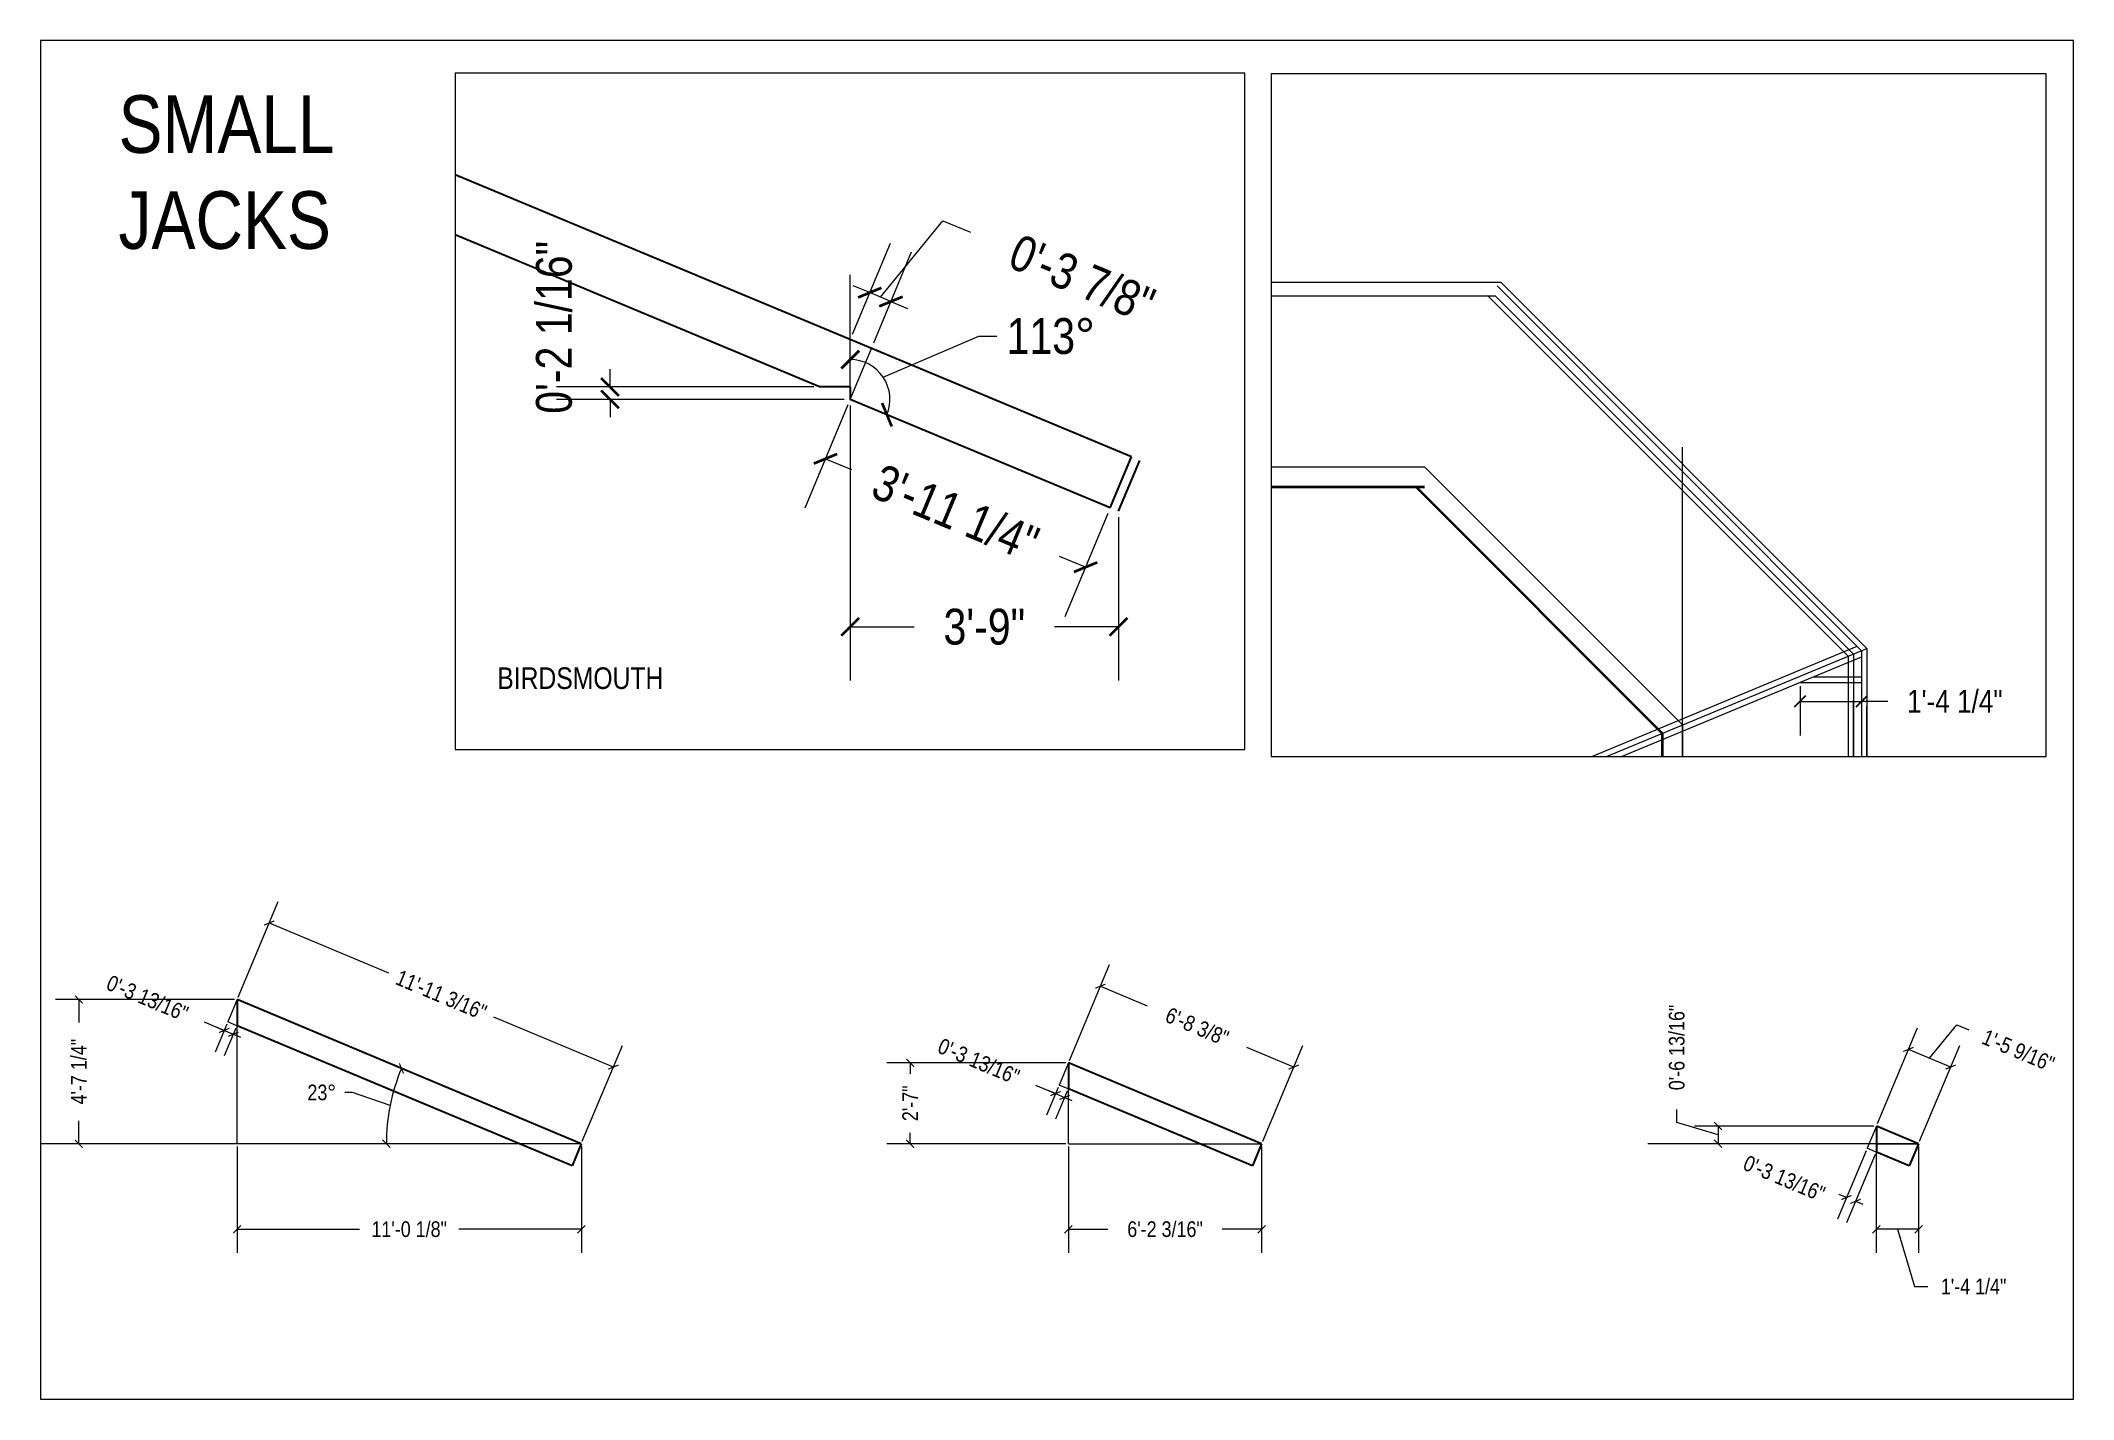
# Paper-space layout 'SMALL JACKS' of a CAD drawing. Header units: inches. Extents: x 0 to 35.3, y 0 to 23.6.
# The model-space entities are those that its viewports show. They can reach past a viewport. Long polylines and large blocks are cut down to what shows.
import ezdxf

# ---------------------------------------------------------------- set-up
doc = ezdxf.new("R2010")
doc.units = ezdxf.units.IN
doc.header["$MEASUREMENT"] = 0
doc.layers.get('0').update_dxf_attribs({"color": 8, "lineweight": 9})
doc.layers.add('DIMENSIONS', color=7, linetype='Continuous')
doc.layers.add('DIMENSIONS @ 1', color=7, linetype='Continuous')
doc.layers.add('WALL FRAMING', color=7, linetype='Continuous', lineweight=30)
doc.layers.add('WALL FRAMING @ 1', color=7, linetype='Continuous', lineweight=30)
doc.styles.add('ARCHENTLTD', font='technical.ttf', dxfattribs={"height": 6})
doc.dimstyles.new('ARCHENTLTD', dxfattribs={"dimscale": 0.05, "dimtxt": 6, "dimasz": 3, "dimexe": 9, "dimexo": 1, "dimgap": 2.5, "dimtad": 0, "dimdec": 4, "dimzin": 1, "dimdsep": 46, "dimlunit": 4, "dimtxsty": 'ARCHENTLTD', "dimblk": 'ARCHTICK', "dimcen": 6, "dimclrd": 256, "dimclre": 256, "dimclrt": 256, "dimazin": 0, "dimtfac": 1, "dimtdec": 4, "dimtofl": 0, "dimtmove": 1, "dimatfit": 3, "dimldrblk": 'ARCHTICK', "dimfxl": 1, "dimfrac": 2, "dimtolj": 1, "dimtzin": 0, "dimlwd": 9, "dimlwe": 9, "dimarcsym": 0})

# ---------------------------------------------------------------- blocks, each defined once
blk = doc.blocks.new('_ArchTick')
at = {"color": 0, "linetype": 'ByBlock', "const_width": 0.15}
blk.add_lwpolyline([(-0.5, -0.5), (0.5, 0.5)], dxfattribs=at)
blk = doc.blocks.new('*D213')
at = {"layer": 'DIMENSIONS', "lineweight": 9}
for p, q in [((26873.39, 16038.6), (26888.78, 16075.38)), ((26885.31, 16067.08), (26931.13, 16047.91)), ((27017.42, 16011.81), (26971.59, 16030.98)), ((27005.5, 15983.33), (27020.89, 16020.11))]:
    blk.add_line(p, q, dxfattribs=at)
at = {"layer": 'DIMENSIONS', "lineweight": 9, "xscale": 3, "yscale": 3, "zscale": 3}
for p, rotation in [((26885.31, 16067.08), 157.2982053836113), ((27017.42, 16011.81), 337.2982053836113)]:
    blk.add_blockref('_ArchTick', p, dxfattribs=dict(at, rotation=rotation))
at = {"layer": 'DIMENSIONS', "lineweight": 9, "insert": (26951.36, 16039.44), "char_height": 6, "attachment_point": 5, "rotation": 337.2982, "style": 'ARCHENTLTD'}
blk.add_mtext('\\A1;11\'-11 3/16"', dxfattribs=at)
blk = doc.blocks.new('*D214')
at = {"layer": 'DIMENSIONS', "lineweight": 9}
for p, q in [((26873.01, 15981.41), (26873.01, 15940.6)), ((27005.12, 15981.41), (27005.12, 15940.6)), ((26873.01, 15949.6), (26920.03, 15949.6)), ((27005.12, 15949.6), (26958.09, 15949.6))]:
    blk.add_line(p, q, dxfattribs=at)
at = {"layer": 'DIMENSIONS', "lineweight": 9, "xscale": 3, "yscale": 3, "zscale": 3}
for p, rotation in [((26873.01, 15949.6), 179.9999999999968), ((27005.12, 15949.6), 359.9999999999968)]:
    blk.add_blockref('_ArchTick', p, dxfattribs=dict(at, rotation=rotation))
at = {"layer": 'DIMENSIONS', "lineweight": 9, "insert": (26939.06, 15949.6), "char_height": 6, "attachment_point": 5, "style": 'ARCHENTLTD'}
blk.add_mtext('\\A1;11\'-0 1/8"', dxfattribs=at)
blk = doc.blocks.new('*D215')
at = {"layer": 'DIMENSIONS', "lineweight": 9}
for p, q in [((26872.01, 16037.67), (26803.28, 16037.67)), ((26812.28, 16037.67), (26812.28, 16028.85)), ((26812.28, 15982.41), (26812.28, 15991.23)), ((26872.01, 15982.41), (26803.28, 15982.41))]:
    blk.add_line(p, q, dxfattribs=at)
at = {"layer": 'DIMENSIONS', "lineweight": 9, "xscale": 3, "yscale": 3, "zscale": 3}
for p, rotation in [((26812.28, 16037.67), 90), ((26812.28, 15982.41), 270)]:
    blk.add_blockref('_ArchTick', p, dxfattribs=dict(at, rotation=rotation))
at = {"layer": 'DIMENSIONS', "lineweight": 9, "insert": (26812.28, 16010.04), "char_height": 6, "attachment_point": 5, "rotation": 90, "style": 'ARCHENTLTD'}
blk.add_mtext('\\A1;4\'-7 1/4"', dxfattribs=at)
blk = doc.blocks.new('*D216')
at = {"layer": 'DIMENSIONS', "lineweight": 9}
for p, q in [((26917.35, 16002.04), (26914.35, 16002.04)), ((26931.75, 15997.13), (26917.35, 16002.04))]:
    blk.add_line(p, q, dxfattribs=at)
blk.add_arc((27005.12, 15982.41), 74.83, 157.2982, 180, dxfattribs=at)
at = {"layer": 'DIMENSIONS', "lineweight": 9, "xscale": 3, "yscale": 3, "zscale": 3}
for p, rotation in [((26936.08, 16011.29), 67.29820538360175), ((26930.29, 15982.41), 270.0000000000005)]:
    blk.add_blockref('_ArchTick', p, dxfattribs=dict(at, rotation=rotation))
at = {"layer": 'DIMENSIONS', "lineweight": 9, "insert": (26905.5, 16002.04), "char_height": 6, "attachment_point": 5, "style": 'ARCHENTLTD'}
blk.add_mtext('\\A1;23°', dxfattribs=at)
blk = doc.blocks.new('*D217')
at = {"layer": 'DIMENSIONS', "lineweight": 9}
for p, q in [((26860.32, 16029.12), (26868.07, 16025.88)), ((26869.05, 16028.22), (26864.6, 16017.57)), ((26868.07, 16025.88), (26865.31, 16027.03)), ((26868.07, 16025.88), (26871.57, 16024.42)), ((26872.54, 16026.76), (26868.09, 16016.11)), ((26871.57, 16024.42), (26874.33, 16023.26))]:
    blk.add_line(p, q, dxfattribs=at)
at = {"layer": 'DIMENSIONS', "lineweight": 9, "xscale": 3, "yscale": 3, "zscale": 3}
for p, rotation in [((26868.07, 16025.88), 337.298205383581), ((26871.57, 16024.42), 157.2982053835809)]:
    blk.add_blockref('_ArchTick', p, dxfattribs=dict(at, rotation=rotation))
at = {"layer": 'DIMENSIONS', "lineweight": 9, "insert": (26838.6, 16038.21), "char_height": 6, "attachment_point": 5, "rotation": 337.2982, "style": 'ARCHENTLTD'}
blk.add_mtext('\\A1;0\'-3 13/16"', dxfattribs=at)
blk = doc.blocks.new('*D218')
at = {"layer": 'DIMENSIONS', "lineweight": 9}
for p, q in [((27192.42, 16014.36), (27207.81, 16051.14)), ((27204.33, 16042.84), (27222.31, 16035.32)), ((27278.5, 16011.81), (27260.52, 16019.33)), ((27266.59, 15983.33), (27281.97, 16020.11))]:
    blk.add_line(p, q, dxfattribs=at)
at = {"layer": 'DIMENSIONS', "lineweight": 9, "xscale": 3, "yscale": 3, "zscale": 3}
for p, rotation in [((27204.33, 16042.84), 157.2982053836069), ((27278.5, 16011.81), 337.298205383607)]:
    blk.add_blockref('_ArchTick', p, dxfattribs=dict(at, rotation=rotation))
at = {"layer": 'DIMENSIONS', "lineweight": 9, "insert": (27241.42, 16027.32), "char_height": 6, "attachment_point": 5, "rotation": 337.2982, "style": 'ARCHENTLTD'}
blk.add_mtext('\\A1;6\'-8 3/8"', dxfattribs=at)
blk = doc.blocks.new('*D219')
at = {"layer": 'DIMENSIONS', "lineweight": 9}
for p, q in [((27192.03, 15981.41), (27192.03, 15940.6)), ((27266.2, 15981.41), (27266.2, 15940.6)), ((27192.03, 15949.6), (27207.16, 15949.6)), ((27266.2, 15949.6), (27251.07, 15949.6))]:
    blk.add_line(p, q, dxfattribs=at)
at = {"layer": 'DIMENSIONS', "lineweight": 9, "xscale": 3, "yscale": 3, "zscale": 3}
for p, rotation in [((27192.03, 15949.6), 179.9999999999972), ((27266.2, 15949.6), 359.9999999999972)]:
    blk.add_blockref('_ArchTick', p, dxfattribs=dict(at, rotation=rotation))
at = {"layer": 'DIMENSIONS', "lineweight": 9, "insert": (27229.12, 15949.6), "char_height": 6, "attachment_point": 5, "style": 'ARCHENTLTD'}
blk.add_mtext('\\A1;6\'-2 3/16"', dxfattribs=at)
blk = doc.blocks.new('*D220')
at = {"layer": 'DIMENSIONS', "lineweight": 9}
for p, q in [((27191.03, 16013.43), (27122.3, 16013.43)), ((27131.3, 16013.43), (27131.3, 16009.22)), ((27131.3, 15982.41), (27131.3, 15986.62)), ((27191.03, 15982.41), (27122.3, 15982.41))]:
    blk.add_line(p, q, dxfattribs=at)
at = {"layer": 'DIMENSIONS', "lineweight": 9, "xscale": 3, "yscale": 3, "zscale": 3}
for p, rotation in [((27131.3, 16013.43), 90), ((27131.3, 15982.41), 270)]:
    blk.add_blockref('_ArchTick', p, dxfattribs=dict(at, rotation=rotation))
at = {"layer": 'DIMENSIONS', "lineweight": 9, "insert": (27131.3, 15997.92), "char_height": 6, "attachment_point": 5, "rotation": 90, "style": 'ARCHENTLTD'}
blk.add_mtext('\\A1;2\'-7"', dxfattribs=at)
blk = doc.blocks.new('*D221')
at = {"layer": 'DIMENSIONS', "lineweight": 9}
for p, q in [((27179.35, 16004.88), (27187.1, 16001.64)), ((27188.08, 16003.98), (27183.63, 15993.33)), ((27187.1, 16001.64), (27184.33, 16002.8)), ((27187.1, 16001.64), (27190.59, 16000.18)), ((27191.57, 16002.52), (27187.12, 15991.87)), ((27190.59, 16000.18), (27193.36, 15999.02))]:
    blk.add_line(p, q, dxfattribs=at)
at = {"layer": 'DIMENSIONS', "lineweight": 9, "xscale": 3, "yscale": 3, "zscale": 3}
for p, rotation in [((27187.1, 16001.64), 337.2982053836317), ((27190.59, 16000.18), 157.2982053836317)]:
    blk.add_blockref('_ArchTick', p, dxfattribs=dict(at, rotation=rotation))
at = {"layer": 'DIMENSIONS', "lineweight": 9, "insert": (27157.63, 16013.97), "char_height": 6, "attachment_point": 5, "rotation": 337.2982, "style": 'ARCHENTLTD'}
blk.add_mtext('\\A1;0\'-3 13/16"', dxfattribs=at)
blk = doc.blocks.new('*D222')
at = {"layer": 'DIMENSIONS', "lineweight": 9}
for p, q in [((27522.51, 16015.2), (27533.01, 16027.99)), ((27533.01, 16027.99), (27537.63, 16026.06)), ((27502.48, 15990.12), (27517.87, 16026.9)), ((27530.62, 16011.81), (27514.39, 16018.6)), ((27518.71, 15983.33), (27534.09, 16020.11))]:
    blk.add_line(p, q, dxfattribs=at)
at = {"layer": 'DIMENSIONS', "lineweight": 9, "xscale": 3, "yscale": 3, "zscale": 3}
for p, rotation in [((27514.39, 16018.6), 157.2982053836006), ((27530.62, 16011.81), 337.2982053836006)]:
    blk.add_blockref('_ArchTick', p, dxfattribs=dict(at, rotation=rotation))
at = {"layer": 'DIMENSIONS', "lineweight": 9, "insert": (27556.58, 16018.13), "char_height": 6, "attachment_point": 5, "rotation": 337.2982, "style": 'ARCHENTLTD'}
blk.add_mtext('\\A1;1\'-5 9/16"', dxfattribs=at)
blk = doc.blocks.new('*D223')
at = {"layer": 'DIMENSIONS', "lineweight": 9}
for p, q in [((27502.09, 15981.41), (27502.09, 15940.6)), ((27518.32, 15981.41), (27518.32, 15940.6)), ((27518.32, 15949.6), (27502.09, 15949.6)), ((27510.21, 15949.6), (27516.8, 15927.63)), ((27516.8, 15927.63), (27521.8, 15927.63))]:
    blk.add_line(p, q, dxfattribs=at)
at = {"layer": 'DIMENSIONS', "lineweight": 9, "xscale": 3, "yscale": 3, "zscale": 3, "rotation": 180}
blk.add_blockref('_ArchTick', (27502.09, 15949.6), dxfattribs=at)
at = {"layer": 'DIMENSIONS', "lineweight": 9, "xscale": 3, "yscale": 3, "zscale": 3}
blk.add_blockref('_ArchTick', (27518.32, 15949.6), dxfattribs=at)
at = {"layer": 'DIMENSIONS', "lineweight": 9, "insert": (27539.41, 15927.63), "char_height": 6, "attachment_point": 5, "style": 'ARCHENTLTD'}
blk.add_mtext('\\A1;1\'-4 1/4"', dxfattribs=at)
blk = doc.blocks.new('*D224')
at = {"layer": 'DIMENSIONS', "lineweight": 9}
for p, q in [((27425.51, 15990.56), (27425.51, 15995.56)), ((27441.36, 15985.8), (27425.51, 15990.56)), ((27501.09, 15989.19), (27432.36, 15989.19)), ((27441.36, 15989.19), (27441.36, 15982.41)), ((27501.09, 15982.41), (27432.36, 15982.41))]:
    blk.add_line(p, q, dxfattribs=at)
at = {"layer": 'DIMENSIONS', "lineweight": 9, "xscale": 3, "yscale": 3, "zscale": 3}
for p, rotation in [((27441.36, 15989.19), 90), ((27441.36, 15982.41), 270)]:
    blk.add_blockref('_ArchTick', p, dxfattribs=dict(at, rotation=rotation))
at = {"layer": 'DIMENSIONS', "lineweight": 9, "insert": (27425.51, 16019.33), "char_height": 6, "attachment_point": 5, "rotation": 90, "style": 'ARCHENTLTD'}
blk.add_mtext('\\A1;0\'-6 13/16"', dxfattribs=at)
blk = doc.blocks.new('*D225')
at = {"layer": 'DIMENSIONS', "lineweight": 9}
for p, q in [((27498.14, 15979.74), (27487.16, 15953.49)), ((27501.63, 15978.28), (27490.65, 15952.03)), ((27490.63, 15961.79), (27487.86, 15962.95)), ((27494.12, 15960.33), (27496.89, 15959.17))]:
    blk.add_line(p, q, dxfattribs=at)
at = {"layer": 'DIMENSIONS', "lineweight": 9, "xscale": 3, "yscale": 3, "zscale": 3}
for p, rotation in [((27490.63, 15961.79), 337.2982053836317), ((27494.12, 15960.33), 157.2982053836317)]:
    blk.add_blockref('_ArchTick', p, dxfattribs=dict(at, rotation=rotation))
at = {"layer": 'DIMENSIONS', "lineweight": 9, "insert": (27466.73, 15969.09), "char_height": 6, "attachment_point": 5, "rotation": 337.2982, "style": 'ARCHENTLTD'}
blk.add_mtext('\\A1;0\'-3 13/16"', dxfattribs=at)
blk = doc.blocks.new('*D226')
at = {"layer": 'DIMENSIONS', "lineweight": 9}
for p, q in [((27189.37, 15110.5), (27182.15, 15093.18)), ((27185.61, 15101.48), (27189.96, 15099.67)), ((27232.98, 15092.33), (27225.76, 15075)), ((27229.23, 15083.31), (27224.87, 15085.12))]:
    blk.add_line(p, q, dxfattribs=at)
at = {"layer": 'DIMENSIONS', "lineweight": 9, "xscale": 3, "yscale": 3, "zscale": 3}
for p, rotation in [((27185.61, 15101.48), 157.3801350519626), ((27229.23, 15083.31), 337.3801350519627)]:
    blk.add_blockref('_ArchTick', p, dxfattribs=dict(at, rotation=rotation))
at = {"layer": 'DIMENSIONS', "lineweight": 9, "insert": (27207.42, 15092.4), "char_height": 6, "attachment_point": 5, "rotation": 337.3801, "style": 'ARCHENTLTD'}
blk.add_mtext('\\A1;3\'-11 1/4"', dxfattribs=at)
blk = doc.blocks.new('*D227')
at = {"layer": 'DIMENSIONS', "lineweight": 9}
for p, q in [((27149.48, 15113.51), (27149.48, 15116.51)), ((27183.63, 15113.51), (27140.48, 15113.51)), ((27188.75, 15111.43), (27140.48, 15111.43)), ((27149.48, 15111.43), (27149.48, 15108.43))]:
    blk.add_line(p, q, dxfattribs=at)
at = {"layer": 'DIMENSIONS', "lineweight": 9, "xscale": 3, "yscale": 3, "zscale": 3}
for p, rotation in [((27149.48, 15113.51), 270), ((27149.48, 15111.43), 90)]:
    blk.add_blockref('_ArchTick', p, dxfattribs=dict(at, rotation=rotation))
at = {"layer": 'DIMENSIONS', "lineweight": 9, "insert": (27140.11, 15123.51), "char_height": 6, "attachment_point": 5, "rotation": 90, "style": 'ARCHENTLTD'}
blk.add_mtext('\\A1;0\'-2 1/16"', dxfattribs=at)
blk = doc.blocks.new('*D228')
at = {"layer": 'DIMENSIONS', "lineweight": 9}
for p, q in [((27195.31, 15115.13), (27211.33, 15122.01)), ((27211.33, 15122.01), (27214.33, 15122.01))]:
    blk.add_line(p, q, dxfattribs=at)
blk.add_arc((27189.75, 15111.43), 6.67, 337.3801, 90, dxfattribs=at)
at = {"layer": 'DIMENSIONS', "lineweight": 9, "xscale": 3, "yscale": 3, "zscale": 3}
for p, rotation in [((27189.75, 15118.1), 180.0000000000019), ((27195.91, 15108.86), 247.3801350519639)]:
    blk.add_blockref('_ArchTick', p, dxfattribs=dict(at, rotation=rotation))
at = {"layer": 'DIMENSIONS', "lineweight": 9, "insert": (27223.4, 15122.01), "char_height": 6, "attachment_point": 5, "style": 'ARCHENTLTD'}
blk.add_mtext('\\A1;113°', dxfattribs=at)
blk = doc.blocks.new('*D229')
at = {"layer": 'DIMENSIONS', "lineweight": 9}
for p, q in [((27194.81, 15128.58), (27205.3, 15141.38)), ((27205.3, 15141.38), (27209.91, 15139.46)), ((27190.14, 15122.37), (27196.49, 15137.63)), ((27193.7, 15120.89), (27200.05, 15136.14)), ((27193.03, 15129.32), (27190.26, 15130.47)), ((27196.59, 15127.84), (27193.03, 15129.32)), ((27196.59, 15127.84), (27199.36, 15126.68))]:
    blk.add_line(p, q, dxfattribs=at)
at = {"layer": 'DIMENSIONS', "lineweight": 9, "xscale": 3, "yscale": 3, "zscale": 3}
for p, rotation in [((27193.03, 15129.32), 337.3801350519429), ((27196.59, 15127.84), 157.3801350519429)]:
    blk.add_blockref('_ArchTick', p, dxfattribs=dict(at, rotation=rotation))
at = {"layer": 'DIMENSIONS', "lineweight": 9, "insert": (27228.64, 15131.66), "char_height": 6, "attachment_point": 5, "rotation": 337.3801, "style": 'ARCHENTLTD'}
blk.add_mtext('\\A1;0\'-3 7/8"', dxfattribs=at)
blk = doc.blocks.new('*D231')
at = {"layer": 'WALL FRAMING', "lineweight": 9}
for p, q in [((25513.91, 16229.22), (25513.91, 16216.22)), ((25513.91, 16225.22), (25530.13, 16225.22)), ((25537.06, 16225.22), (25530.13, 16225.22)), ((25530.13, 16224.22), (25530.13, 16216.22))]:
    blk.add_line(p, q, dxfattribs=at)
at = {"layer": 'WALL FRAMING', "lineweight": 9, "xscale": 3, "yscale": 3, "zscale": 3, "rotation": 180}
blk.add_blockref('_ArchTick', (25513.91, 16225.22), dxfattribs=at)
at = {"layer": 'WALL FRAMING', "lineweight": 9, "xscale": 3, "yscale": 3, "zscale": 3}
blk.add_blockref('_ArchTick', (25530.13, 16225.22), dxfattribs=at)
at = {"layer": 'WALL FRAMING', "lineweight": 9, "insert": (25554.67, 16225.22), "char_height": 6, "attachment_point": 5, "style": 'ARCHENTLTD'}
blk.add_mtext('\\A1;1\'-4 1/4"', dxfattribs=at)
blk = doc.blocks.new('*D232')
at = {"layer": 'WALL FRAMING', "lineweight": 9}
for p, q in [((25455.97, 16205.22), (25455.97, 16192.22)), ((25455.97, 16201.22), (25530.13, 16201.22)), ((25530.13, 16200.22), (25530.13, 16192.22))]:
    blk.add_line(p, q, dxfattribs=at)
at = {"layer": 'WALL FRAMING', "lineweight": 9, "xscale": 3, "yscale": 3, "zscale": 3, "rotation": 180}
blk.add_blockref('_ArchTick', (25455.97, 16201.22), dxfattribs=at)
at = {"layer": 'WALL FRAMING', "lineweight": 9, "xscale": 3, "yscale": 3, "zscale": 3}
blk.add_blockref('_ArchTick', (25530.13, 16201.22), dxfattribs=at)
at = {"layer": 'WALL FRAMING', "lineweight": 9, "insert": (25554.67, 16201.55), "char_height": 6, "attachment_point": 5, "style": 'ARCHENTLTD'}
blk.add_mtext('\\A1;6\'-2 3/16"', dxfattribs=at)
blk = doc.blocks.new('*D234')
at = {"layer": 'WALL FRAMING', "lineweight": 9}
for p, q in [((27189.75, 15110.43), (27189.75, 15064.3)), ((27234.75, 15091.68), (27234.75, 15064.3)), ((27189.75, 15073.3), (27200.49, 15073.3)), ((27234.75, 15073.3), (27224.01, 15073.3))]:
    blk.add_line(p, q, dxfattribs=at)
at = {"layer": 'WALL FRAMING', "lineweight": 9, "xscale": 3, "yscale": 3, "zscale": 3, "rotation": 180}
blk.add_blockref('_ArchTick', (27189.75, 15073.3), dxfattribs=at)
at = {"layer": 'WALL FRAMING', "lineweight": 9, "xscale": 3, "yscale": 3, "zscale": 3}
blk.add_blockref('_ArchTick', (27234.75, 15073.3), dxfattribs=at)
at = {"layer": 'WALL FRAMING', "lineweight": 9, "insert": (27212.25, 15073.3), "char_height": 6, "attachment_point": 5, "style": 'ARCHENTLTD'}
blk.add_mtext('\\A1;3\'-9"', dxfattribs=at)
blk = doc.blocks.new('*D236')
at = {"layer": 'WALL FRAMING', "lineweight": 9}
blk.add_arc((25401.65, 16183.72), 22.27, 360, 22.5, dxfattribs=at)
at = {"layer": 'WALL FRAMING', "lineweight": 9, "xscale": 3, "yscale": 3, "zscale": 3}
for p, rotation in [((25422.22, 16192.25), 112.499999999995), ((25423.92, 16183.72), 269.9999999999973)]:
    blk.add_blockref('_ArchTick', p, dxfattribs=dict(at, rotation=rotation))
at = {"layer": 'WALL FRAMING', "lineweight": 9, "insert": (25442.25, 16190.46), "char_height": 6, "attachment_point": 5, "style": 'ARCHENTLTD'}
blk.add_mtext('\\A1;22.50°', dxfattribs=at)

msp = doc.modelspace()

# ---------------------------------------------------------------- linework, layer by layer
at = {"layer": 'DIMENSIONS', "color": 1, "lineweight": 9}
for p, q in [((25482.94716, 15696.15202), (25482.94716, 16292.17278)), ((25527.94716, 15675.31869), (25527.94716, 16225.4844)), ((25531.50486, 15683.85715), (25531.50486, 16224.00395)), ((26873.00841, 16037.6727), (26869.43851, 16029.13933)), ((26873.00841, 15982.4059), (26873.00841, 16037.6727)), ((26872.93028, 16027.67857), (26869.43851, 16029.13933)), ((27192.03425, 16013.43327), (27188.46435, 16004.8999)), ((27192.03425, 15982.4059), (27192.03425, 16013.43327)), ((27191.95612, 16003.43914), (27188.46435, 16004.8999)), ((27502.09352, 15989.19384), (27498.52363, 15980.66047)), ((27502.09352, 15982.4059), (27502.09352, 15989.19384)), ((27005.11631, 15982.4059), (26797.30381, 15982.4059)), ((27192.03425, 15982.4059), (27266.20103, 15982.4059)), ((27518.31918, 15982.4059), (27414.41293, 15982.4059)), ((27502.0154, 15979.19971), (27498.52363, 15980.66047)), ((27189.75316, 15113.50965), (27189.75316, 15132.31811)), ((27189.75316, 15111.42632), (27193.31085, 15119.96478))]:
    msp.add_line(p, q, dxfattribs=at)
at = {"layer": 'DIMENSIONS', "lineweight": 9}
for p, q in [((25388.29911, 16181.44261), (25528.98661, 16239.71728)), ((25389.44716, 16180.29456), (25531.50966, 16239.13877)), ((25389.44716, 16178.67097), (25530.13466, 16236.94564))]:
    msp.add_line(p, q, dxfattribs=at)
at = {"layer": 'DIMENSIONS', "lineweight": 30}
for p, q in [((27005.11631, 15982.4059), (26873.00841, 16037.6727)), ((26873.00841, 16037.6727), (26873.00841, 16027.64588)), ((27001.54642, 15973.87254), (26873.00841, 16027.64588)), ((27266.20103, 15982.4059), (27192.03425, 16013.43327)), ((27192.03425, 16013.43327), (27192.03425, 16003.40645)), ((27262.63113, 15973.87254), (27192.03425, 16003.40645)), ((27518.31918, 15982.4059), (27502.09352, 15989.19384)), ((27502.09352, 15989.19384), (27502.09352, 15979.16702)), ((27005.11631, 15982.4059), (27001.54642, 15973.87254)), ((27266.20103, 15982.4059), (27262.63113, 15973.87254)), ((27518.31918, 15982.4059), (27514.74928, 15973.87254)), ((27514.74928, 15973.87254), (27502.09352, 15979.16702))]:
    msp.add_line(p, q, dxfattribs=at)
at = {"layer": 'WALL FRAMING', "lineweight": 9}
for p, q in [((25298.78314, 16335.53725), (25435.11118, 16335.53725)), ((25434.13891, 16334.56498), (25530.13466, 16238.56923)), ((25435.11118, 16335.53725), (25531.50966, 16239.13877)), ((25300.25878, 16331.97475), (25433.63555, 16331.97475)), ((25431.61984, 16332.04591), (25526.57216, 16237.09359)), ((25433.63555, 16331.97475), (25527.94716, 16237.66314)), ((25318.89839, 16286.97475), (25414.99594, 16286.97475)), ((25414.99594, 16286.97475), (25482.94716, 16219.02353)), ((25321.02123, 16281.84975), (25414.99594, 16281.84975)), ((25321.17656, 16281.47475), (25414.99594, 16281.47475)), ((25412.71776, 16281.47475), (25477.44716, 16216.74535)), ((25531.50966, 16239.13877), (25531.50966, 16102.81073)), ((25526.57216, 16237.09359), (25526.57216, 16104.85591)), ((25527.94716, 16237.66314), (25527.94716, 16104.28637)), ((25530.13466, 16238.56923), (25530.13466, 16103.38028)), ((25513.90901, 16230.22475), (25530.13466, 16230.22475)), ((25517.53033, 16231.72475), (25530.13466, 16231.72475)), ((25482.94716, 16219.02353), (25482.94716, 16122.92598)), ((25477.44716, 16216.74535), (25477.44716, 16125.20415)), ((27502.09352, 15982.4059), (27518.31918, 15982.4059))]:
    msp.add_line(p, q, dxfattribs=at)
at = {"layer": 'WALL FRAMING', "color": 3, "lineweight": 9}
for p, q in [((25412.87309, 16281.84975), (25477.82216, 16216.90068)), ((25477.82216, 16216.90068), (25477.82216, 16125.04882))]:
    msp.add_line(p, q, dxfattribs=at)
at = {"layer": 'WALL FRAMING', "lineweight": 30}
for p, q in [((27236.92624, 15101.7917), (27029.75316, 15188.11382)), ((27184.62816, 15113.50965), (27029.75316, 15178.09298)), ((27189.75316, 15113.50965), (27184.62816, 15113.50965)), ((27189.75316, 15113.50965), (27189.75316, 15111.42632)), ((27233.36854, 15093.25324), (27189.75316, 15111.42632)), ((27233.36854, 15093.25324), (27236.92624, 15101.7917)), ((27234.75316, 15092.67632), (27238.31085, 15101.21478))]:
    msp.add_line(p, q, dxfattribs=at)

# ---------------------------------------------------------------- dimensions: what is measured, and where the dimension line sits
at = {"layer": 'DIMENSIONS @ 1', "color": 3, "lineweight": 9}
for p1, p2, distance, picture, middle in [((27005.11631, 15982.4059), (26873.00841, 16037.6727), -31.87205, '*D213', (26951.3629, 16039.4421)), ((27266.20103, 15982.4059), (27192.03425, 16013.43327), -31.87205, '*D218', (27241.41818, 16027.32238)), ((26873.00841, 16037.6727), (26873.00841, 15982.4059), -60.73292, '*D215', (26812.27548, 16010.0393)), ((27502.09352, 15989.19384), (27502.09352, 15982.4059), -60.73292, '*D224', (27425.5073, 15998.05586)), ((27518.31918, 15982.4059), (27502.09352, 15989.19384), -31.87205, '*D222', (27539.9317, 16025.09773)), ((27192.03425, 16013.43327), (27192.03425, 15982.4059), -60.73292, '*D220', (27131.30133, 15997.91959)), ((27005.11631, 15982.4059), (26873.00841, 15982.4059), 32.80781, '*D214', (26939.06236, 15949.59809)), ((27266.20103, 15982.4059), (27192.03425, 15982.4059), 32.80781, '*D219', (27229.11764, 15949.59809)), ((27518.31918, 15982.4059), (27502.09352, 15982.4059), 32.80781, '*D223', (27524.29721, 15927.62858))]:
    dim = msp.add_aligned_dim(p1=p1, p2=p2, distance=distance, dimstyle='ARCHENTLTD', override={"dimscale": 1, "dimtix": 0, "dimtofl": 0, "dimtmove": 1, "dimatfit": 3}, dxfattribs=at)
    dim.commit()
    dim.dimension.update_dxf_attribs({"geometry": picture, "text_midpoint": middle})
at = {"layer": 'DIMENSIONS @ 1', "lineweight": 9}
for base, p1, p2, angle, picture, middle, dimtype in [((26871.56552, 16024.4163), (26869.43851, 16029.13933), (26872.93028, 16027.67857), 337.2982054, '*D217', (26837.64194, 16035.90805), 129), ((27190.59136, 16000.17687), (27188.46435, 16004.8999), (27191.95612, 16003.43914), 337.2982054, '*D221', (27156.66779, 16011.66862), 129), ((27494.12128, 15960.32987), (27498.52363, 15980.66047), (27502.0154, 15979.19971), 337.2982054, '*D225', (27466.72706, 15969.09009), 129), ((27149.48234, 15113.50965), (27189.75316, 15111.42632), (27184.62816, 15113.50965), 90, '*D227', (27140.105, 15123.50965), 128)]:
    dim = msp.add_linear_dim(base=base, p1=p1, p2=p2, angle=angle, dimstyle='ARCHENTLTD', override={"dimscale": 1, "dimtix": 0, "dimtofl": 0, "dimtmove": 1, "dimatfit": 3}, dxfattribs=at)
    dim.commit()
    dim.dimension.update_dxf_attribs({"geometry": picture, "text_midpoint": middle, "dimtype": dimtype})
at = {"layer": 'DIMENSIONS @ 1', "color": 3, "lineweight": 9}
dim = msp.add_angular_dim_2l(base=(26932.88137, 16001.94309), line1=((27005.11631, 15982.4059), (26797.30381, 15982.4059)), line2=((27005.11631, 15982.4059), (26873.00841, 16037.6727)), dimstyle='ARCHENTLTD', override={"dimscale": 1, "dimadec": 0, "dimtix": 0, "dimtofl": 0, "dimtmove": 1, "dimatfit": 3}, dxfattribs=at)
dim.commit()
dim.dimension.update_dxf_attribs({"geometry": '*D216', "text_midpoint": (26905.50366, 16002.0426), "dimtype": 130})
at = {"layer": 'DIMENSIONS @ 1', "color": 1, "lineweight": 9}
dim = msp.add_aligned_dim(p1=(27193.31085, 15119.96478), p2=(27189.75316, 15121.44715), distance=-8.52747, dimstyle='ARCHENTLTD', override={"dimscale": 1, "dimtix": 0, "dimtofl": 0, "dimtmove": 1, "dimatfit": 3}, dxfattribs=at)
dim.commit()
dim.dimension.update_dxf_attribs({"geometry": '*D229', "text_midpoint": (27212.22244, 15138.49744)})
dim = msp.add_angular_dim_2l(base=(27193.8188, 15116.71712), line1=((27189.75316, 15113.50965), (27189.75316, 15132.31811)), line2=((27233.36854, 15093.25324), (27189.75316, 15111.42632)), dimstyle='ARCHENTLTD', override={"dimscale": 1, "dimadec": 0, "dimtix": 0, "dimtofl": 0, "dimtmove": 1, "dimatfit": 3}, dxfattribs=at)
dim.commit()
dim.dimension.update_dxf_attribs({"geometry": '*D228', "text_midpoint": (27223.39769, 15122.01412), "dimtype": 130})
at = {"layer": 'DIMENSIONS @ 1', "lineweight": 9}
dim = msp.add_aligned_dim(p1=(27233.36854, 15093.25324), p2=(27189.75316, 15111.42632), distance=10.77196, dimstyle='ARCHENTLTD', override={"dimscale": 1, "dimtix": 0, "dimtofl": 0, "dimtmove": 1, "dimatfit": 3}, dxfattribs=at)
dim.commit()
dim.dimension.update_dxf_attribs({"geometry": '*D226', "text_midpoint": (27207.41779, 15092.39643)})
at = {"layer": 'WALL FRAMING @ 1', "lineweight": 9}
dim = msp.add_angular_dim_2l(base=(25423.15965, 16189.48876), line1=((25401.64807, 16183.72475), (25530.13466, 16183.72475)), line2=((25389.44716, 16178.67097), (25530.13466, 16236.94564)), dimstyle='ARCHENTLTD', override={"dimscale": 1, "dimtix": 0, "dimtofl": 0, "dimtmove": 1, "dimatfit": 3}, dxfattribs=at)
dim.commit()
dim.dimension.update_dxf_attribs({"geometry": '*D236', "text_midpoint": (25442.25262, 16190.45753), "dimtype": 130})
for base, p1, p2, picture, middle in [((25530.134663, 16225.224753), (25513.909005, 16230.224753), (25530.134663, 16225.224753), '*D231', (25554.667072, 16225.548784)), ((25530.13466, 16201.22475), (25455.96788, 16206.22475), (25530.13466, 16201.22475), '*D232', (25554.66707, 16201.54878))]:
    dim = msp.add_linear_dim(base=base, p1=p1, p2=p2, dimstyle='ARCHENTLTD', override={"dimscale": 1, "dimtix": 0, "dimtofl": 0, "dimtmove": 1, "dimatfit": 3}, dxfattribs=at)
    dim.commit()
    dim.dimension.update_dxf_attribs({"geometry": picture, "text_midpoint": middle, "dimtype": 128})
dim = msp.add_linear_dim(base=(27189.75316, 15073.30258), p1=(27234.75316, 15092.67632), p2=(27189.75316, 15111.42632), dimstyle='ARCHENTLTD', override={"dimscale": 1, "dimtix": 0, "dimtofl": 0, "dimtmove": 1, "dimatfit": 3}, dxfattribs=at)
dim.commit()
dim.dimension.update_dxf_attribs({"geometry": '*D234', "text_midpoint": (27212.25316, 15073.30258)})

psp = doc.layouts.new('SMALL JACKS')

# ---------------------------------------------------------------- texts
at = {"layer": 'DIMENSIONS @ 1', "lineweight": 9, "width": 6.288, "attachment_point": 1, "style": 'ARCHENTLTD'}
for s, insert, char_height in [('SMALL JACKS', (1.354, 22.654), 1), ('BIRDSMOUTH', (7.936, 12.716), 0.375)]:
    psp.add_mtext(s, dxfattribs=dict(at, insert=insert, char_height=char_height))

# ---------------------------------------------------------------- viewports
at = {"layer": 'WALL FRAMING', "lineweight": 9, "view_target_point": (27187.66152, 16144.95122)}
psp.add_viewport(center=(17.665, 11.802), size=(35.33, 23.60333), view_center_point=(0, 0), view_height=521.1512942, dxfattribs=at)
at = {"layer": 'WALL FRAMING', "lineweight": 9}
for center, size, view_center_point, view_height, status in [((14.066, 17.163), (13.728, 11.74744), (27189.70983, 15109.4193), 113.3384613, 4), ((28.122, 17.099), (13.474, 11.85827), (25476.68363, 16300.57512), 179.6325005, 3)]:
    psp.add_viewport(center=center, size=size, view_center_point=view_center_point, view_height=view_height, status=status, dxfattribs=at)

doc.saveas('drawing.dxf')
